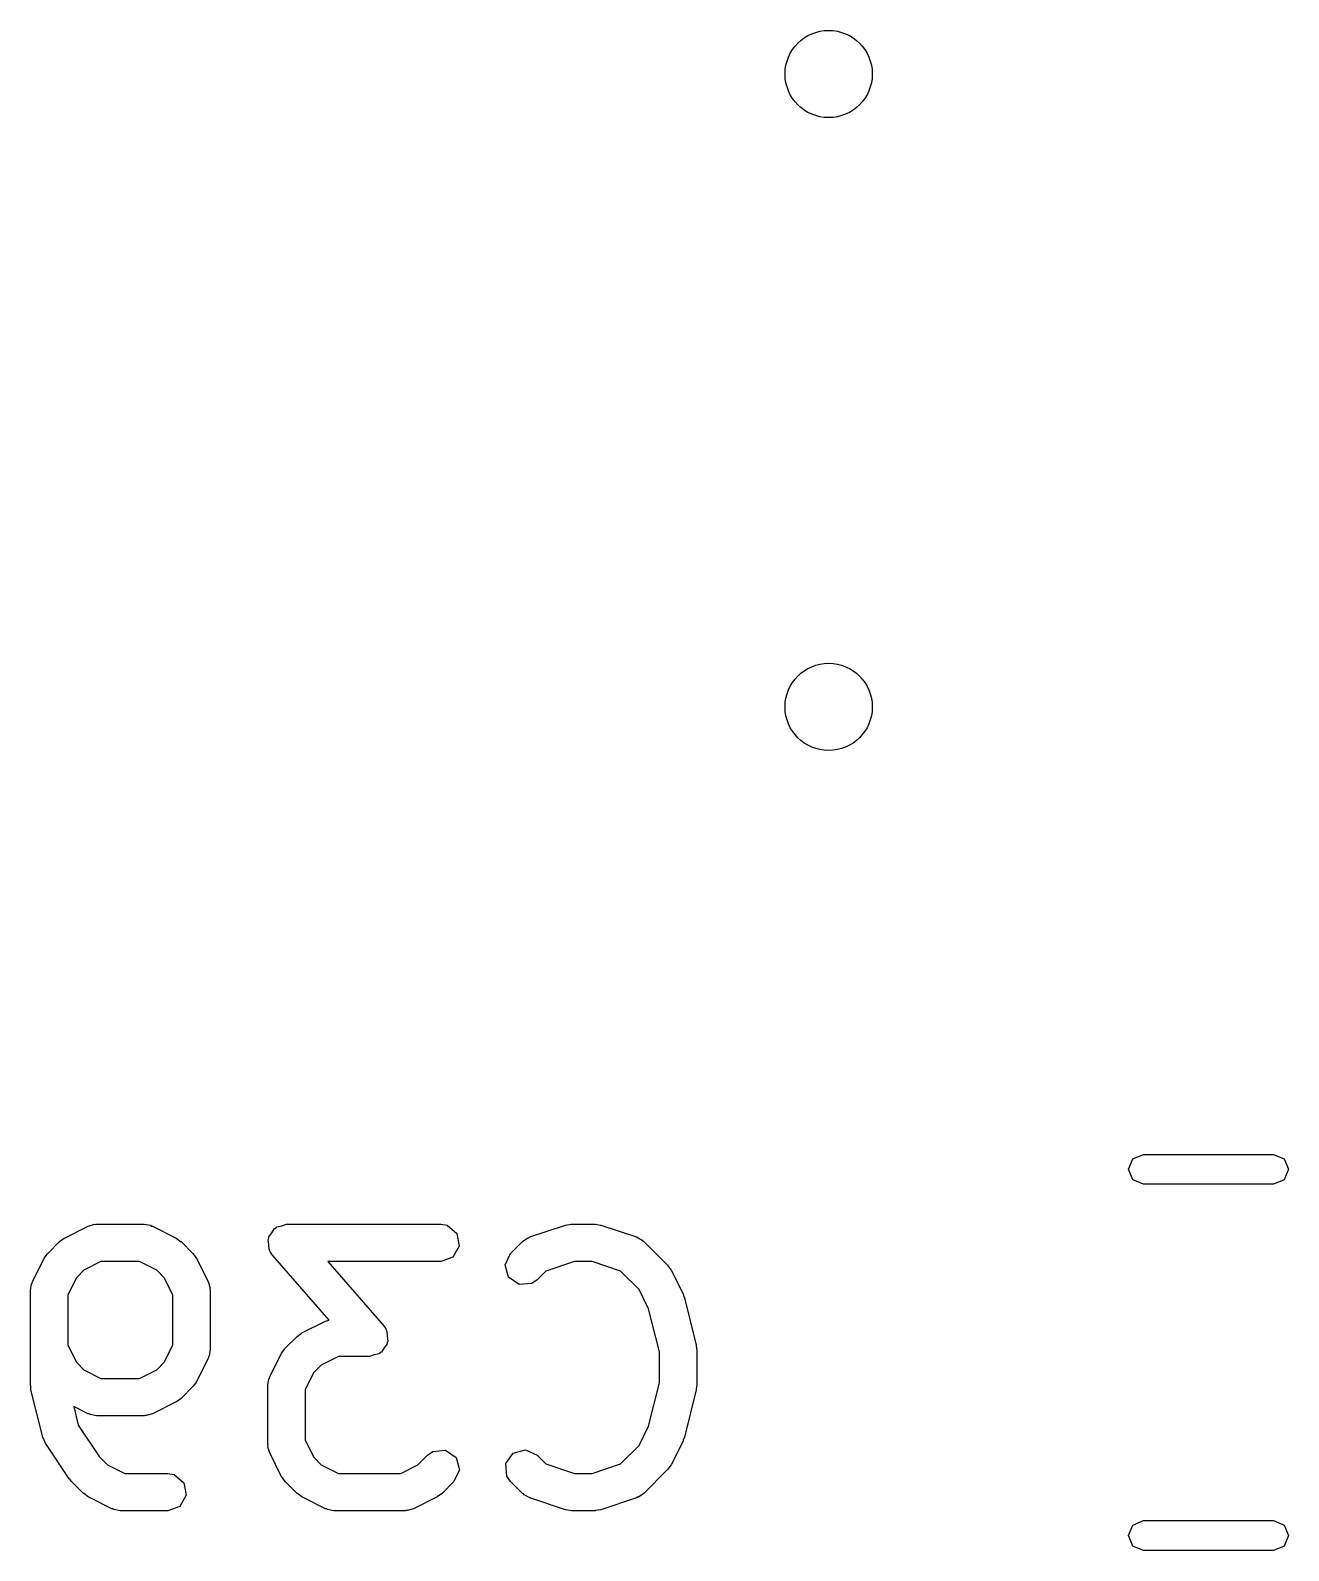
# Model space of a CAD drawing. Extents: x 0.27 to 2.83, y 0.32 to 2.11.
# Drawn here: x 0.7739 to 0.9726, y 1.8667 to 2.1069 of the extents above; entities that cross this region are included whole.
import ezdxf

# ---------------------------------------------------------------- set-up
doc = ezdxf.new("R2010")
doc.units = 0
doc.header["$MEASUREMENT"] = 0
doc.layers.add('BLACK', color=7, linetype='CONTINUOUS')

msp = doc.modelspace()

# ---------------------------------------------------------------- linework, layer by layer
at = {"layer": 'BLACK', "linetype": 'CONTINUOUS'}
for p, q in [((0.948044, 1.92861), (0.949714, 1.9293)), ((0.949714, 1.9293), (0.970286, 1.9293)), ((0.970286, 1.9293), (0.971956, 1.92861)), ((0.947352, 1.92694), (0.948044, 1.92861)), ((0.948044, 1.92527), (0.947352, 1.92694)), ((0.971956, 1.92861), (0.972648, 1.92694)), ((0.972648, 1.92694), (0.971956, 1.92527)), ((0.949714, 1.92457), (0.948044, 1.92527)), ((0.970286, 1.92457), (0.949714, 1.92457)), ((0.971956, 1.92527), (0.970286, 1.92457)), ((0.779291, 1.91609), (0.783041, 1.91796)), ((0.783041, 1.91796), (0.784023, 1.91826)), ((0.784023, 1.91826), (0.784195, 1.91821)), ((0.784195, 1.91821), (0.784361, 1.91827)), ((0.784361, 1.91827), (0.79186, 1.91827)), ((0.79186, 1.91827), (0.79287, 1.9181)), ((0.79287, 1.9181), (0.793005, 1.91798)), ((0.793005, 1.91798), (0.793181, 1.91796)), ((0.793181, 1.91796), (0.79693, 1.91609)), ((0.811562, 1.91627), (0.812061, 1.91689)), ((0.812061, 1.91689), (0.812459, 1.91758)), ((0.812459, 1.91758), (0.812681, 1.91766)), ((0.812681, 1.91766), (0.812828, 1.91785)), ((0.812828, 1.91785), (0.813609, 1.918)), ((0.813609, 1.918), (0.814357, 1.91827)), ((0.814357, 1.91827), (0.838729, 1.91827)), ((0.838729, 1.91827), (0.839739, 1.9181)), ((0.839739, 1.9181), (0.841286, 1.9168)), ((0.841286, 1.9168), (0.841637, 1.91481)), ((0.852794, 1.91625), (0.858418, 1.91812)), ((0.858418, 1.91812), (0.859291, 1.91825)), ((0.859291, 1.91825), (0.859352, 1.91827)), ((0.859352, 1.91827), (0.863101, 1.91827)), ((0.863101, 1.91827), (0.863971, 1.91812)), ((0.863971, 1.91812), (0.864035, 1.91812)), ((0.864035, 1.91812), (0.869659, 1.91625)), ((0.776649, 1.91366), (0.778524, 1.91554)), ((0.778524, 1.91554), (0.779247, 1.91604)), ((0.779247, 1.91604), (0.779291, 1.91609)), ((0.79693, 1.91609), (0.797639, 1.91556)), ((0.797639, 1.91556), (0.797698, 1.91554)), ((0.797698, 1.91554), (0.799572, 1.91366)), ((0.811449, 1.91583), (0.811567, 1.91604)), ((0.811588, 1.91505), (0.811449, 1.91583)), ((0.811567, 1.91604), (0.811562, 1.91627)), ((0.811604, 1.91426), (0.811588, 1.91505)), ((0.841637, 1.91481), (0.840627, 1.91306)), ((0.849765, 1.91366), (0.851639, 1.91554)), ((0.851639, 1.91554), (0.85248, 1.91612)), ((0.85248, 1.91612), (0.852655, 1.91614)), ((0.852655, 1.91614), (0.852794, 1.91625)), ((0.869659, 1.91625), (0.870561, 1.91576)), ((0.870561, 1.91576), (0.870653, 1.91561)), ((0.870653, 1.91561), (0.870813, 1.91554)), ((0.870813, 1.91554), (0.874563, 1.91179)), ((0.774221, 1.90914), (0.776096, 1.91289)), ((0.776096, 1.91289), (0.776622, 1.9136)), ((0.776622, 1.9136), (0.776649, 1.91366)), ((0.785058, 1.91237), (0.782361, 1.91102)), ((0.791163, 1.91237), (0.785058, 1.91237)), ((0.793861, 1.91102), (0.791163, 1.91237)), ((0.799572, 1.91366), (0.800079, 1.91294)), ((0.800079, 1.91294), (0.800125, 1.91289)), ((0.800125, 1.91289), (0.802, 1.90914)), ((0.811779, 1.91397), (0.811604, 1.91426)), ((0.8118, 1.91385), (0.811779, 1.91397)), ((0.811905, 1.91376), (0.8118, 1.91385)), ((0.812135, 1.91338), (0.811905, 1.91376)), ((0.8211, 1.90313), (0.812135, 1.91338)), ((0.838729, 1.91237), (0.820864, 1.91237)), ((0.820864, 1.91237), (0.829703, 1.90227)), ((0.840627, 1.91306), (0.838729, 1.91237)), ((0.848911, 1.91183), (0.849765, 1.91366)), ((0.859831, 1.91237), (0.855322, 1.91087)), ((0.862622, 1.91237), (0.859831, 1.91237)), ((0.86713, 1.91087), (0.862622, 1.91237)), ((0.781164, 1.90982), (0.779815, 1.90713)), ((0.782361, 1.91102), (0.781164, 1.90982)), ((0.795058, 1.90982), (0.793861, 1.91102)), ((0.796406, 1.90713), (0.795058, 1.90982)), ((0.849434, 1.90988), (0.848911, 1.91183)), ((0.851088, 1.90872), (0.849434, 1.90988)), ((0.855322, 1.91087), (0.853941, 1.90948)), ((0.870048, 1.90795), (0.86713, 1.91087)), ((0.874563, 1.91179), (0.875069, 1.91106)), ((0.875069, 1.91106), (0.875116, 1.91102)), ((0.875116, 1.91102), (0.876991, 1.90727)), ((0.773909, 1.90782), (0.774087, 1.90883)), ((0.773909, 1.89282), (0.773909, 1.90782)), ((0.774087, 1.90883), (0.774201, 1.90897)), ((0.774201, 1.90897), (0.774221, 1.90914)), ((0.779815, 1.90713), (0.779815, 1.89915)), ((0.796406, 1.89915), (0.796406, 1.90713)), ((0.802, 1.90914), (0.802293, 1.90816)), ((0.802293, 1.90816), (0.802252, 1.90799)), ((0.802252, 1.90799), (0.802312, 1.90782)), ((0.802312, 1.90782), (0.802312, 1.89845)), ((0.853101, 1.9089), (0.851088, 1.90872)), ((0.853941, 1.90948), (0.853101, 1.9089)), ((0.871564, 1.90492), (0.870048, 1.90795)), ((0.876991, 1.90727), (0.877136, 1.90678)), ((0.873272, 1.89809), (0.871564, 1.90492)), ((0.877136, 1.90678), (0.877214, 1.90666)), ((0.877214, 1.90666), (0.879089, 1.89917)), ((0.816786, 1.90109), (0.820536, 1.90297)), ((0.820536, 1.90297), (0.8211, 1.90313)), ((0.814144, 1.89866), (0.816019, 1.90054)), ((0.816019, 1.90054), (0.816742, 1.90104)), ((0.816742, 1.90104), (0.816786, 1.90109)), ((0.829703, 1.90227), (0.829933, 1.90189)), ((0.829933, 1.90189), (0.830038, 1.9018)), ((0.830038, 1.9018), (0.830059, 1.90168)), ((0.830059, 1.90168), (0.830234, 1.90139)), ((0.830234, 1.90139), (0.83025, 1.9006)), ((0.83025, 1.9006), (0.830389, 1.89981)), ((0.779815, 1.89915), (0.781164, 1.89645)), ((0.795058, 1.89645), (0.796406, 1.89915)), ((0.802312, 1.89845), (0.802134, 1.89744)), ((0.811716, 1.89415), (0.813591, 1.89789)), ((0.813591, 1.89789), (0.814117, 1.8986)), ((0.814117, 1.8986), (0.814144, 1.89866)), ((0.828229, 1.89764), (0.827481, 1.89737)), ((0.82901, 1.8978), (0.828229, 1.89764)), ((0.829157, 1.89798), (0.82901, 1.8978)), ((0.829379, 1.89806), (0.829157, 1.89798)), ((0.829777, 1.89875), (0.829379, 1.89806)), ((0.830276, 1.89937), (0.829777, 1.89875)), ((0.830389, 1.89981), (0.830271, 1.89961)), ((0.830271, 1.89961), (0.830276, 1.89937)), ((0.873272, 1.89319), (0.873272, 1.89809)), ((0.879089, 1.89917), (0.879131, 1.89858)), ((0.879131, 1.89858), (0.879177, 1.89845)), ((0.879177, 1.89845), (0.879177, 1.89282)), ((0.781164, 1.89645), (0.782361, 1.89525)), ((0.782361, 1.89525), (0.785058, 1.8939)), ((0.791163, 1.8939), (0.793861, 1.89525)), ((0.793861, 1.89525), (0.795058, 1.89645)), ((0.802, 1.89713), (0.800125, 1.89338)), ((0.80202, 1.8973), (0.802, 1.89713)), ((0.802134, 1.89744), (0.80202, 1.8973)), ((0.819856, 1.89602), (0.818659, 1.89483)), ((0.822553, 1.89737), (0.819856, 1.89602)), ((0.827481, 1.89737), (0.822553, 1.89737)), ((0.773956, 1.8927), (0.773909, 1.89282)), ((0.773997, 1.89211), (0.773956, 1.8927)), ((0.785058, 1.8939), (0.791163, 1.8939)), ((0.800125, 1.89338), (0.7996, 1.89267)), ((0.811405, 1.89282), (0.811583, 1.89383)), ((0.811405, 1.88345), (0.811405, 1.89282)), ((0.811583, 1.89383), (0.811696, 1.89397)), ((0.811696, 1.89397), (0.811716, 1.89415)), ((0.818659, 1.89483), (0.81731, 1.89213)), ((0.871564, 1.88636), (0.873272, 1.89319)), ((0.879177, 1.89282), (0.879075, 1.89224)), ((0.775872, 1.88461), (0.773997, 1.89211)), ((0.797698, 1.89074), (0.796974, 1.89023)), ((0.799572, 1.89261), (0.797698, 1.89074)), ((0.7996, 1.89267), (0.799572, 1.89261)), ((0.81731, 1.89213), (0.81731, 1.88415)), ((0.879089, 1.89211), (0.877214, 1.88461)), ((0.879075, 1.89224), (0.879089, 1.89211)), ((0.783041, 1.88831), (0.780748, 1.88946)), ((0.780748, 1.88946), (0.781477, 1.88654)), ((0.783216, 1.88829), (0.783041, 1.88831)), ((0.783351, 1.88818), (0.783216, 1.88829)), ((0.784361, 1.888), (0.783351, 1.88818)), ((0.79186, 1.888), (0.784361, 1.888)), ((0.792026, 1.88806), (0.79186, 1.888)), ((0.792198, 1.88802), (0.792026, 1.88806)), ((0.793181, 1.88831), (0.792198, 1.88802)), ((0.79693, 1.89018), (0.793181, 1.88831)), ((0.796974, 1.89023), (0.79693, 1.89018)), ((0.781477, 1.88654), (0.784781, 1.88158)), ((0.870048, 1.88333), (0.871564, 1.88636)), ((0.775882, 1.8846), (0.775872, 1.88461)), ((0.77628, 1.88369), (0.775882, 1.8846)), ((0.780029, 1.87806), (0.77628, 1.88369)), ((0.811465, 1.88329), (0.811405, 1.88345)), ((0.811424, 1.88311), (0.811465, 1.88329)), ((0.811716, 1.88213), (0.811424, 1.88311)), ((0.81731, 1.88415), (0.818659, 1.88145)), ((0.86713, 1.88041), (0.870048, 1.88333)), ((0.876991, 1.88401), (0.875116, 1.88026)), ((0.877007, 1.88414), (0.876991, 1.88401)), ((0.877214, 1.88461), (0.877007, 1.88414)), ((0.784781, 1.88158), (0.78611, 1.88025)), ((0.813591, 1.87838), (0.811716, 1.88213)), ((0.818659, 1.88145), (0.819856, 1.88025)), ((0.835105, 1.88025), (0.836641, 1.88179)), ((0.836641, 1.88179), (0.837481, 1.88238)), ((0.837481, 1.88238), (0.839493, 1.88255)), ((0.839493, 1.88255), (0.841148, 1.8814)), ((0.841148, 1.8814), (0.841671, 1.87944)), ((0.849001, 1.88047), (0.850159, 1.88212)), ((0.850159, 1.88212), (0.85211, 1.88264)), ((0.85211, 1.88264), (0.853941, 1.88179)), ((0.853941, 1.88179), (0.855322, 1.88041)), ((0.78611, 1.88025), (0.788808, 1.8789)), ((0.788808, 1.8789), (0.79561, 1.8789)), ((0.79561, 1.8789), (0.79662, 1.87873)), ((0.79662, 1.87873), (0.798167, 1.87743)), ((0.813638, 1.87834), (0.813591, 1.87838)), ((0.814144, 1.87761), (0.813638, 1.87834)), ((0.819856, 1.88025), (0.822553, 1.8789)), ((0.822553, 1.8789), (0.832408, 1.8789)), ((0.832408, 1.8789), (0.835105, 1.88025)), ((0.841671, 1.87944), (0.840817, 1.87761)), ((0.849176, 1.87845), (0.849001, 1.88047)), ((0.849765, 1.87761), (0.849176, 1.87845)), ((0.855322, 1.88041), (0.859831, 1.8789)), ((0.859831, 1.8789), (0.862622, 1.8789)), ((0.862622, 1.8789), (0.86713, 1.88041)), ((0.874563, 1.87949), (0.870813, 1.87574)), ((0.87459, 1.87955), (0.874563, 1.87949)), ((0.875116, 1.88026), (0.87459, 1.87955)), ((0.78014, 1.87798), (0.780029, 1.87806)), ((0.780398, 1.87761), (0.78014, 1.87798)), ((0.782273, 1.87574), (0.780398, 1.87761)), ((0.798167, 1.87743), (0.798518, 1.87544)), ((0.816019, 1.87574), (0.814144, 1.87761)), ((0.840817, 1.87761), (0.838942, 1.87574)), ((0.851639, 1.87574), (0.849765, 1.87761)), ((0.782331, 1.87571), (0.782273, 1.87574)), ((0.783041, 1.87519), (0.782331, 1.87571)), ((0.78679, 1.87331), (0.783041, 1.87519)), ((0.797508, 1.87369), (0.79561, 1.873)), ((0.798518, 1.87544), (0.797508, 1.87369)), ((0.816077, 1.87571), (0.816019, 1.87574)), ((0.816786, 1.87519), (0.816077, 1.87571)), ((0.820536, 1.87331), (0.816786, 1.87519)), ((0.838175, 1.87519), (0.834425, 1.87331)), ((0.838219, 1.87523), (0.838175, 1.87519)), ((0.838942, 1.87574), (0.838219, 1.87523)), ((0.851799, 1.87566), (0.851639, 1.87574)), ((0.851892, 1.87551), (0.851799, 1.87566)), ((0.852794, 1.87503), (0.851892, 1.87551)), ((0.858418, 1.87315), (0.852794, 1.87503)), ((0.869659, 1.87503), (0.864035, 1.87315)), ((0.869798, 1.87514), (0.869659, 1.87503)), ((0.869973, 1.87515), (0.869798, 1.87514)), ((0.870813, 1.87574), (0.869973, 1.87515)), ((0.786965, 1.87329), (0.78679, 1.87331)), ((0.787101, 1.87318), (0.786965, 1.87329)), ((0.788111, 1.873), (0.787101, 1.87318)), ((0.79561, 1.873), (0.788111, 1.873)), ((0.820711, 1.87329), (0.820536, 1.87331)), ((0.820846, 1.87318), (0.820711, 1.87329)), ((0.821856, 1.873), (0.820846, 1.87318)), ((0.833105, 1.873), (0.821856, 1.873)), ((0.833271, 1.87306), (0.833105, 1.873)), ((0.833443, 1.87302), (0.833271, 1.87306)), ((0.834425, 1.87331), (0.833443, 1.87302)), ((0.858482, 1.87315), (0.858418, 1.87315)), ((0.859352, 1.873), (0.858482, 1.87315)), ((0.863101, 1.873), (0.859352, 1.873)), ((0.863162, 1.87302), (0.863101, 1.873)), ((0.864035, 1.87315), (0.863162, 1.87302)), ((0.948044, 1.87073), (0.949714, 1.87143)), ((0.949714, 1.87143), (0.970286, 1.87143)), ((0.970286, 1.87143), (0.971956, 1.87073)), ((0.947352, 1.86906), (0.948044, 1.87073)), ((0.948044, 1.86739), (0.947352, 1.86906)), ((0.971956, 1.87073), (0.972648, 1.86906)), ((0.972648, 1.86906), (0.971956, 1.86739)), ((0.949714, 1.8667), (0.948044, 1.86739)), ((0.970286, 1.8667), (0.949714, 1.8667)), ((0.971956, 1.86739), (0.970286, 1.8667))]:
    msp.add_line(p, q, dxfattribs=at)
at = {"layer": 'BLACK'}
for centre in [(0.9, 2.1), (0.9, 2)]:
    msp.add_circle(centre, 0.00689, dxfattribs=at)

doc.saveas('drawing.dxf')
